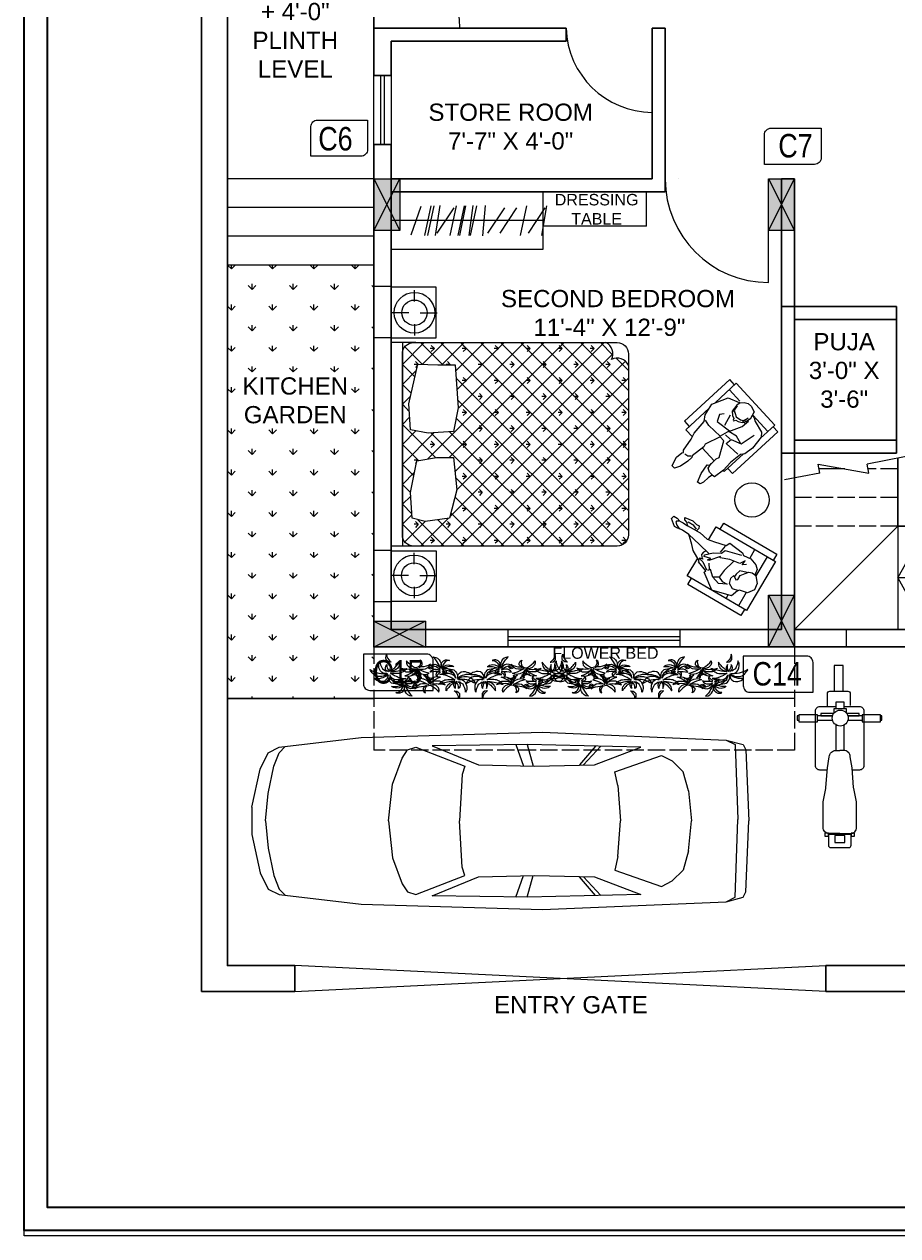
# Model space of a CAD drawing. Header units: inches. Extents: x -9010 to 68966, y 35237 to 36644.
# Drawn here: x -7730.2 to -7425.9, y 35239.5 to 35661.5 of the extents above; entities that cross this region are included whole.
import ezdxf

# ---------------------------------------------------------------- set-up
doc = ezdxf.new("R2010")
doc.units = ezdxf.units.IN
doc.linetypes.add('ACAD_ISO02W100', pattern=[15, 12, -3])
for name, color, linetype, lineweight in [('0Y-DIM', 54, 'Continuous', 25), ('0Y-ELEVATION', 166, 'Continuous', 15), ('0Y-TEXT', 96, 'Continuous', 5), ('0Y-WALLS', 23, 'Continuous', 25), ('0Y-WINDOWS', 140, 'Continuous', 13), ('CE-TEXT', 7, 'Continuous', 0), ('COL NO', 7, 'Continuous', 0), ('Column', 240, 'Continuous', 9), ('COLUMN HATCH', 252, 'Continuous', 5), ('WALL', 6, 'Continuous', 20), ('Wall2', 7, 'Continuous', 30)]:
    doc.layers.add(name, color=color, linetype=linetype, lineweight=lineweight)
doc.layers.add('0Y-FURNITURE', color=7, linetype='Continuous', lineweight=9, true_color=0x454545)
doc.layers.add('0Y-TREES', color=7, linetype='Continuous', lineweight=9, true_color=0x408000)
doc.layers.add('CAY', color=94, linetype='Continuous')
doc.layers.add('DIEN HOA', color=111, linetype='Continuous')
doc.styles.get("Standard").update_dxf_attribs({"font": 'arial.ttf'})
doc.styles.add('stylus bt', font='swissck.ttf')

# ---------------------------------------------------------------- blocks, each defined once
blk = doc.blocks.new('*X7')
at = {"color": 0}
for p, q in [((0, 0), (0, 0)), ((-707, -141), (-707, -104)), ((-566, 0), (-566, 0)), ((-566, 0), (-566, 0)), ((-283, 0), (-283, 0)), ((-283, 0), (-283, 0)), ((-141, -141), (-141, -104)), ((283, 0), (283, 0)), ((566, 0), (566, 0)), ((707, -135), (707, -104)), ((-707, -141), (-734, -115)), ((-707, -141), (-681, -115)), ((-156, -126), (-168, -115)), ((-141, -141), (-142, -140)), ((-141, -141), (-115, -115)), ((120, -120), (115, -115)), ((699, -134), (681, -115)), ((710, -139), (734, -115)), ((-849, -283), (-875, -256)), ((-849, -283), (-849, -245)), ((-849, -283), (-822, -256)), ((0, -283), (-27, -256)), ((0, -283), (0, -245)), ((0, -283), (27, -256)), ((849, -283), (822, -256)), ((849, -283), (849, -245)), ((849, -283), (875, -256)), ((-707, -424), (-734, -398)), ((-707, -424), (-707, -387)), ((-707, -424), (-681, -398)), ((-116, -399), (-115, -398)), ((707, -424), (703, -420)), ((707, -424), (707, -387)), ((707, -424), (734, -398)), ((-849, -566), (-849, -528)), ((-566, -566), (-566, -528)), ((-283, -566), (-283, -528)), ((0, -566), (0, -528)), ((283, -566), (283, -528)), ((566, -566), (566, -528)), ((849, -566), (849, -528)), ((-849, -566), (-875, -539)), ((-849, -566), (-822, -539)), ((-566, -566), (-592, -539)), ((-566, -566), (-539, -539)), ((-283, -566), (-309, -539)), ((-283, -566), (-256, -539)), ((0, -566), (-27, -539)), ((0, -566), (27, -539)), ((283, -566), (256, -539)), ((283, -566), (309, -539)), ((566, -566), (539, -539)), ((566, -566), (592, -539)), ((849, -566), (822, -539)), ((849, -566), (875, -539)), ((-707, -707), (-734, -681)), ((-707, -707), (-707, -670)), ((-707, -707), (-681, -681)), ((-424, -707), (-451, -681)), ((-424, -707), (-424, -670)), ((-424, -707), (-398, -681)), ((-141, -707), (-168, -681)), ((-141, -707), (-141, -670)), ((-141, -707), (-115, -681)), ((141, -707), (115, -681)), ((141, -707), (141, -670)), ((141, -707), (168, -681)), ((424, -707), (398, -681)), ((424, -707), (424, -670)), ((424, -707), (451, -681)), ((707, -707), (681, -681)), ((707, -707), (707, -670)), ((707, -707), (734, -681)), ((-849, -849), (-875, -822)), ((-849, -849), (-849, -811)), ((-849, -849), (-822, -822)), ((-566, -849), (-592, -822)), ((-566, -849), (-566, -811)), ((-566, -849), (-539, -822)), ((-283, -849), (-309, -822)), ((-283, -849), (-283, -811)), ((-283, -849), (-256, -822)), ((0, -849), (-27, -822)), ((0, -849), (0, -811)), ((0, -849), (27, -822)), ((283, -849), (256, -822)), ((283, -849), (283, -811)), ((283, -849), (309, -822)), ((566, -849), (539, -822)), ((566, -849), (566, -811)), ((566, -849), (592, -822)), ((849, -849), (822, -822)), ((849, -849), (849, -811)), ((849, -849), (875, -822)), ((-707, -990), (-734, -963)), ((-707, -990), (-707, -952)), ((-707, -990), (-681, -963)), ((-424, -990), (-451, -963)), ((-424, -990), (-424, -952)), ((-424, -990), (-398, -963)), ((-141, -990), (-168, -963)), ((-141, -990), (-141, -952)), ((-141, -990), (-115, -963)), ((141, -990), (115, -963)), ((141, -990), (141, -952)), ((141, -990), (168, -963)), ((424, -990), (398, -963)), ((424, -990), (424, -952)), ((424, -990), (451, -963)), ((707, -990), (681, -963)), ((707, -990), (707, -952)), ((707, -990), (734, -963)), ((-849, -1131), (-875, -1105)), ((-849, -1131), (-849, -1094)), ((-849, -1131), (-822, -1105)), ((-566, -1131), (-592, -1105)), ((-566, -1131), (-566, -1094)), ((-566, -1131), (-539, -1105)), ((-283, -1131), (-309, -1105)), ((-283, -1131), (-283, -1094)), ((-283, -1131), (-256, -1105)), ((0, -1131), (-27, -1105)), ((0, -1131), (0, -1094)), ((0, -1131), (27, -1105)), ((283, -1131), (256, -1105)), ((283, -1131), (283, -1094)), ((283, -1131), (309, -1105)), ((566, -1131), (539, -1105)), ((566, -1131), (566, -1094)), ((566, -1131), (592, -1105)), ((849, -1131), (822, -1105)), ((849, -1131), (849, -1094)), ((849, -1131), (875, -1105)), ((-707, -1273), (-734, -1246)), ((-707, -1273), (-707, -1235)), ((-707, -1273), (-681, -1246)), ((-424, -1273), (-451, -1246)), ((-424, -1273), (-424, -1235)), ((-424, -1273), (-398, -1246)), ((-141, -1273), (-168, -1246)), ((-141, -1273), (-141, -1235)), ((-141, -1273), (-115, -1246)), ((141, -1273), (115, -1246)), ((141, -1273), (141, -1235)), ((141, -1273), (168, -1246)), ((424, -1273), (398, -1246)), ((424, -1273), (424, -1235)), ((424, -1273), (451, -1246)), ((707, -1273), (681, -1246)), ((707, -1273), (707, -1235)), ((707, -1273), (734, -1246)), ((-849, -1414), (-875, -1388)), ((-849, -1414), (-849, -1377)), ((-849, -1414), (-822, -1388)), ((-566, -1414), (-592, -1388)), ((-566, -1414), (-566, -1377)), ((-566, -1414), (-539, -1388)), ((-283, -1414), (-309, -1388)), ((-283, -1414), (-283, -1377)), ((-283, -1414), (-256, -1388)), ((0, -1414), (-27, -1388)), ((0, -1414), (0, -1377)), ((0, -1414), (27, -1388)), ((283, -1414), (256, -1388)), ((283, -1414), (283, -1377)), ((283, -1414), (309, -1388)), ((566, -1414), (539, -1388)), ((566, -1414), (566, -1377)), ((566, -1414), (592, -1388)), ((849, -1414), (822, -1388)), ((849, -1414), (849, -1377)), ((849, -1414), (875, -1388)), ((-707, -1556), (-734, -1529)), ((-707, -1556), (-707, -1518)), ((-707, -1556), (-681, -1529)), ((-424, -1556), (-451, -1529)), ((-424, -1556), (-424, -1518)), ((-424, -1556), (-398, -1529)), ((-141, -1556), (-168, -1529)), ((-141, -1556), (-141, -1518)), ((-141, -1556), (-115, -1529)), ((141, -1556), (115, -1529)), ((141, -1556), (141, -1518)), ((141, -1556), (168, -1529)), ((424, -1556), (398, -1529)), ((424, -1556), (424, -1518)), ((424, -1556), (451, -1529)), ((707, -1556), (681, -1529)), ((707, -1556), (707, -1518)), ((707, -1556), (734, -1529)), ((-849, -1697), (-875, -1671)), ((-849, -1697), (-849, -1660)), ((-849, -1697), (-822, -1671)), ((-566, -1697), (-592, -1671)), ((-566, -1697), (-566, -1660)), ((-566, -1697), (-539, -1671)), ((-283, -1697), (-309, -1671)), ((-283, -1697), (-283, -1660)), ((-283, -1697), (-256, -1671)), ((0, -1697), (-27, -1671)), ((0, -1697), (0, -1660)), ((0, -1697), (27, -1671)), ((283, -1697), (256, -1671)), ((283, -1697), (283, -1660)), ((283, -1697), (309, -1671)), ((566, -1697), (539, -1671)), ((566, -1697), (566, -1660)), ((566, -1697), (592, -1671)), ((849, -1697), (822, -1671)), ((849, -1697), (849, -1660)), ((849, -1697), (875, -1671)), ((-707, -1838), (-734, -1812)), ((-707, -1838), (-707, -1801)), ((-707, -1838), (-681, -1812)), ((-424, -1838), (-451, -1812)), ((-424, -1838), (-424, -1801)), ((-424, -1838), (-398, -1812)), ((-141, -1838), (-168, -1812)), ((-141, -1838), (-141, -1801)), ((-141, -1838), (-115, -1812)), ((141, -1838), (115, -1812)), ((141, -1838), (141, -1801)), ((141, -1838), (168, -1812)), ((424, -1838), (398, -1812)), ((424, -1838), (424, -1801)), ((424, -1838), (451, -1812)), ((707, -1838), (681, -1812)), ((707, -1838), (707, -1801)), ((707, -1838), (734, -1812)), ((-849, -1980), (-875, -1953)), ((-849, -1980), (-849, -1942)), ((-849, -1980), (-822, -1953)), ((-566, -1980), (-592, -1953)), ((-566, -1980), (-566, -1942)), ((-566, -1980), (-539, -1953)), ((-283, -1980), (-309, -1953)), ((-283, -1980), (-283, -1942)), ((-283, -1980), (-256, -1953)), ((0, -1980), (-27, -1953)), ((0, -1980), (0, -1942)), ((0, -1980), (27, -1953)), ((283, -1980), (256, -1953)), ((283, -1980), (283, -1942)), ((283, -1980), (309, -1953)), ((566, -1980), (539, -1953)), ((566, -1980), (566, -1942)), ((566, -1980), (592, -1953))]:
    blk.add_line(p, q, dxfattribs=at)
blk = doc.blocks.new('*X6')
at = {"color": 0}
for p, q in [((-900, -193), (-707, 0)), ((-623, -84), (-707, 0)), ((-614, -83), (-530, 0)), ((-457, -74), (-530, 0)), ((-425, -72), (-354, 0)), ((-245, -108), (-354, 0)), ((-278, -101), (-177, 0)), ((103, -280), (-177, 0)), ((-142, -142), (0, 0)), ((-117, -294), (177, 0)), ((120, -120), (0, 0)), ((241, -64), (177, 0)), ((292, -61), (354, 0)), ((426, -72), (354, 0)), ((452, -78), (530, 0)), ((654, -123), (530, 0)), ((596, -111), (707, 0)), ((900, -193), (707, 0)), ((-683, -201), (-862, -22)), ((708, -175), (862, -22)), ((-900, -370), (-667, -137)), ((-656, -405), (-900, -161)), ((703, -358), (900, -161)), ((900, -370), (708, -178)), ((-900, -1254), (101, -252)), ((-900, -546), (-668, -314)), ((900, -1254), (-128, -225)), ((735, -1973), (-900, -337)), ((-900, -1430), (112, -418)), ((-900, -723), (-605, -429)), ((-763, -2000), (900, -337)), ((801, -1862), (-641, -419)), ((900, -1430), (-116, -415)), ((900, -546), (703, -349)), ((-900, -900), (-465, -465)), ((-900, -1077), (-293, -470)), ((-900, -1607), (231, -476)), ((-900, -1784), (394, -489)), ((586, -2000), (-900, -514)), ((-888, -1948), (586, -475)), ((-586, -2000), (900, -514)), ((900, -1784), (-404, -480)), ((900, -1607), (-243, -465)), ((900, -1077), (317, -494)), ((900, -900), (483, -483)), ((900, -723), (647, -470)), ((409, -2000), (-900, -691)), ((-409, -2000), (900, -691)), ((232, -2000), (-900, -868)), ((-232, -2000), (900, -868)), ((55, -2000), (-900, -1045)), ((-55, -2000), (900, -1045)), ((-121, -2000), (-900, -1221)), ((121, -2000), (900, -1221)), ((-298, -2000), (-900, -1398)), ((298, -2000), (900, -1398)), ((-475, -2000), (-900, -1575)), ((475, -2000), (900, -1575)), ((-652, -2000), (-900, -1752)), ((790, -1861), (900, -1752)), ((652, -2000), (761, -1890)), ((-835, -1994), (-894, -1935))]:
    blk.add_line(p, q, dxfattribs=at)
blk = doc.blocks.new('A$C190D2546')
at = {"layer": '0Y-FURNITURE'}
for p, q in [((282, 1946), (282, 2096)), ((541, 2100), (2341, 2100)), ((541, 1881), (541, 2100)), ((2341, 1881), (2341, 2100)), ((2605, 1943), (2605, 2093)), ((2341, 2000), (541, 2000)), ((182, 1896), (82, 1896)), ((282, 1846), (282, 1696)), ((382, 1896), (482, 1896)), ((2505, 1893), (2405, 1893)), ((2605, 1843), (2605, 1693)), ((2705, 1893), (2805, 1893))]:
    blk.add_line(p, q, dxfattribs=at)
for points in [[(500, 2100), (500, 1700), (50, 1700), (50, 2100)], [(2382, 2100), (2382, 1700), (2832, 1700), (2832, 2100)], [(1555, 1548), (1541, 1771), (1569, 1928), (1799, 1943), (2151, 1864), (2144, 1685), (2144, 1534), (1763, 1505)], [(787, 1584), (758, 1799), (787, 1914), (1016, 1928), (1296, 1871), (1325, 1699), (1325, 1548), (1038, 1519)]]:
    blk.add_lwpolyline(points, close=True, dxfattribs=at)
blk.add_lwpolyline([(641, 2000), (2241, 2000, -0.414214), (2341, 1900), (2341, 100, -0.414214), (2241, 0), (641, 0, -0.414214), (541, 100), (541, 1900, -0.414214)], format="xyb", close=True, dxfattribs=at)
for centre, radius in [((282, 1896), 180), ((2605, 1893), 180), ((282, 1896), 112), ((2605, 1893), 112)]:
    blk.add_circle(centre, radius, dxfattribs=at)
for centre, start, end in [((2091, 100), 296.5651, 26.5651), ((2241, 250), 243.4349, 333.4349)]:
    blk.add_arc(centre, 112, start, end, dxfattribs=at)
for name in ['*X6', '*X7']:
    blk.add_blockref(name, (1441, 2000), dxfattribs=at)
blk = doc.blocks.new('A$C6071a252')
at = {"layer": '0Y-FURNITURE', "linetype": 'ByBlock'}
for p, q in [((2.47, 38.77), (22.28, 38.81)), ((2.53, 14.83), (2.47, 38.77)), ((22.28, 38.81), (22.34, 14.88)), ((22.28, 37.99), (24.76, 38)), ((24.76, 38), (24.81, 16.54)), ((0.05, 16.48), (0, 37.94)), ((0, 37.94), (2.48, 37.94)), ((2.48, 35.47), (10.2, 35.49)), ((6.93, 33.45), (8.1, 34.73)), ((8.1, 34.73), (10.15, 35.01)), ((9.97, 33.79), (10.04, 34.73)), ((10.31, 32.69), (9.97, 33.79)), ((10.15, 35.01), (10.19, 35.48)), ((10.19, 35.48), (12.2, 37.21)), ((12.2, 37.21), (14.58, 37.51)), ((14.58, 37.51), (16.82, 35.93)), ((16.82, 35.93), (17.42, 33.11)), ((16.91, 35.5), (22.29, 35.51)), ((6.07, 30.52), (2.49, 30.51)), ((6.04, 30.92), (6.93, 33.45)), ((6.3, 28.08), (6.04, 30.92)), ((9.27, 29.41), (7.59, 29.63)), ((7.59, 29.63), (9.34, 28.42)), ((8.46, 30.56), (9.27, 29.41)), ((11.38, 31.76), (10.31, 32.69)), ((10.75, 32.18), (11.52, 29.77)), ((12.86, 30.66), (11.38, 31.76)), ((11.52, 29.77), (13.22, 29.22)), ((14.46, 30.64), (12.86, 30.66)), ((13.99, 28.74), (14.89, 30.14)), ((14.89, 30.14), (14.46, 30.64)), ((18.19, 30.7), (17.11, 28.89)), ((17.42, 33.11), (17.99, 32.55)), ((17.69, 33), (18.19, 30.7)), ((17.99, 32.55), (20.52, 31.66)), ((20.52, 31.66), (22.33, 24.78)), ((22.3, 30.56), (20.81, 30.56)), ((5, 21.85), (5.68, 27.37)), ((5.68, 27.37), (6.3, 28.08)), ((8.01, 21.73), (6.54, 27.49)), ((9.34, 28.42), (9.93, 24.79)), ((9.84, 26.12), (14.19, 24.96)), ((13.22, 29.22), (14.16, 29.15)), ((15.28, 28.36), (13.99, 28.74)), ((17.11, 28.89), (15.28, 28.36)), ((17.14, 24.69), (17.82, 26.34)), ((17.82, 26.34), (17.82, 28.27)), ((17.82, 28.27), (19.14, 25.63)), ((19.14, 25.63), (18.27, 22.77)), ((6.32, 21.15), (5, 21.85)), ((7.34, 17.02), (6.32, 21.15)), ((9.52, 21.1), (8.01, 21.73)), ((10.89, 18.6), (9.52, 21.1)), ((9.93, 24.79), (11.16, 21.55)), ((11.16, 21.55), (10.63, 21.44)), ((10.63, 21.44), (13.96, 18.61)), ((14.19, 24.96), (17.14, 24.69)), ((18.27, 22.77), (16.28, 20.7)), ((17.14, 24.69), (18.13, 22.83)), ((22.33, 24.78), (18.25, 19.24)), ((6.73, 20.97), (9.43, 20.49)), ((7.85, 14.39), (7.34, 17.02)), ((11.85, 17.4), (10.82, 12.99)), ((12.99, 16.27), (10.89, 18.6)), ((12.94, 18.87), (13.57, 16.51)), ((13.93, 18.14), (12.94, 18.87)), ((13.96, 18.61), (13.93, 18.14)), ((16.5, 20.45), (14.66, 19.12)), ((15.05, 15.42), (15.4, 17.04)), ((15.4, 17.04), (17.1, 19.56)), ((17.56, 19.52), (16.16, 15.76)), ((16.28, 20.7), (17.13, 20.03)), ((18.25, 19.24), (17.56, 19.52)), ((2.53, 16.48), (0.05, 16.48)), ((7.76, 14.85), (2.53, 14.83)), ((7.15, 11.14), (7.85, 14.39)), ((10.82, 12.99), (9.67, 7.99)), ((11.74, 15.99), (12.37, 15.57)), ((12.37, 15.57), (13.39, 15.3)), ((13.57, 16.51), (12.99, 16.27)), ((13.39, 15.3), (14.15, 15.95)), ((15.69, 15.79), (13.68, 12.12)), ((14.15, 15.95), (14.57, 16.58)), ((14.57, 16.58), (14.78, 15.53)), ((14.78, 15.53), (15.05, 15.42)), ((22.34, 14.88), (15.18, 14.86)), ((16.16, 15.76), (15.69, 15.79)), ((24.81, 16.54), (22.33, 16.53)), ((4.85, 6.78), (5.26, 8.54)), ((5.18, 9.59), (6.16, 9.94)), ((5.26, 8.54), (5.18, 9.59)), ((6.74, 9.38), (6.11, 7.87)), ((6.16, 9.94), (7.18, 9.68)), ((7.18, 9.68), (7.15, 11.14)), ((7.18, 9.68), (7.3, 6.08)), ((10.12, 8.61), (9.7, 7.98)), ((12.11, 10.68), (10.12, 8.61)), ((13.68, 12.12), (12.11, 10.68)), ((5.28, 3.86), (4.85, 6.78)), ((6.35, 5.35), (6.03, 4.2)), ((6.11, 7.87), (6.13, 5.6)), ((7.3, 6.08), (6.35, 5.35)), ((7.16, 4.21), (7.3, 6.08)), ((8.99, 2.8), (9.76, 4.25)), ((9.7, 7.98), (9.42, 5.36)), ((9.42, 5.36), (9.62, 4.31)), ((9.62, 4.31), (9.79, 3.47)), ((6.03, 4.2), (5.28, 3.86)), ((6.83, 1.57), (7.25, 2.88)), ((6.83, 0.32), (6.83, 1.57)), ((7.99, 0), (6.83, 0.32)), ((7.25, 2.88), (7.16, 4.21)), ((7.47, 2.63), (7.85, 1.99)), ((7.85, 1.99), (8.32, 1.96)), ((9.76, 2.32), (7.99, 0)), ((8.32, 1.96), (8.99, 2.8)), ((9.79, 3.47), (9.76, 2.32))]:
    blk.add_line(p, q, dxfattribs=at)
blk = doc.blocks.new('A$C371742c2')
at = {"layer": '0Y-FURNITURE', "linetype": 'ByBlock'}
for p, q in [((13.7, 30.77), (14.16, 33.88)), ((14.16, 33.88), (15.08, 35.9)), ((15.08, 35.9), (16.33, 35.9)), ((16.37, 35.84), (17.47, 32.74)), ((4.68, 31.68), (4.99, 32.92)), ((4.69, 29.35), (4.68, 31.68)), ((4.99, 32.92), (6.08, 33.24)), ((6.08, 33.24), (7.48, 30.29)), ((7.48, 30.29), (8.27, 26.72)), ((13.7, 28.91), (13.7, 30.77)), ((14.2, 28.76), (15, 29.56)), ((15, 29.56), (16.21, 29.9)), ((17.27, 30.31), (16.96, 29.85)), ((16.96, 29.85), (17.58, 29.38)), ((17.42, 32.8), (17.27, 30.31)), ((2.99, 23.76), (3.45, 27.64)), ((3.45, 27.64), (4.38, 27.8)), ((4.38, 27.8), (4.69, 29.35)), ((4.54, 27.8), (5.78, 27.8)), ((5.78, 27.8), (7.18, 27.19)), ((7.18, 27.19), (7.65, 25.32)), ((8.27, 26.72), (7.49, 26.1)), ((7.49, 26.1), (7.66, 22.99)), ((14.01, 28.44), (13.7, 28.91)), ((13.71, 23.32), (14.01, 28.44)), ((17.58, 29.38), (18.53, 24.73)), ((0, 22.28), (0, 0.83)), ((2.48, 22.28), (0, 22.28)), ((2.48, 23.93), (2.48, 14.82)), ((3.01, 23.93), (2.48, 23.93)), ((3.31, 20.19), (2.99, 23.76)), ((7.66, 22.99), (7.35, 21.91)), ((7.35, 21.91), (10.47, 16.79)), ((13.75, 23.93), (7.61, 23.93)), ((7.71, 23.93), (7.61, 23.93)), ((12.33, 16.8), (14.03, 22.39)), ((14.03, 22.39), (13.71, 23.32)), ((18.53, 24.73), (19.46, 22.56)), ((22.28, 23.93), (18.87, 23.93)), ((19.46, 22.56), (20.1, 17.28)), ((22.28, 12.8), (22.28, 23.93)), ((24.76, 22.28), (22.28, 22.28)), ((24.76, 0.83), (24.76, 22.28)), ((3.01, 15.69), (3.31, 20.19)), ((12.49, 16.64), (17.92, 16.96)), ((17.92, 16.96), (20.1, 16.66)), ((20.1, 17.28), (21.5, 15.42)), ((1.78, 11.18), (2.24, 14.44)), ((2.24, 14.44), (3.01, 15.69)), ((3.79, 16.31), (9.22, 16.79)), ((5.66, 13.05), (4.74, 7.62)), ((9.07, 14.61), (5.66, 13.05)), ((5.97, 13.06), (8.61, 12.44)), ((8.61, 12.44), (11.63, 13.31)), ((9.22, 16.79), (9.07, 14.61)), ((9.38, 14.77), (11.56, 14.93)), ((11.63, 13.31), (9.86, 8.72)), ((10.47, 16.79), (12.33, 16.8)), ((11.65, 12.95), (12.49, 16.64)), ((17, 13.86), (11.65, 12.95)), ((15.57, 9.11), (14.18, 12.97)), ((18.25, 11.69), (17, 13.86)), ((21.5, 15.42), (22.75, 11.23)), ((2.57, 6.37), (1.78, 11.18)), ((9.86, 8.72), (9.67, 5.87)), ((12, 8.54), (10.85, 7.68)), ((12.98, 8.84), (12, 8.54)), ((13.32, 9.52), (12.98, 8.84)), ((13.53, 9.52), (13.32, 9.52)), ((13.83, 8.88), (13.53, 9.52)), ((14.94, 8.55), (13.83, 8.88)), ((16.1, 7.65), (14.94, 8.55)), ((17.32, 10.29), (18.25, 11.69)), ((22.75, 11.23), (20.44, 5.48)), ((22.28, 0), (22.28, 10.07)), ((2.48, 6.94), (2.48, 0)), ((3.81, 5.13), (2.57, 6.37)), ((8.01, 4.21), (3.81, 5.13)), ((11.53, 7.23), (9.76, 7.22)), ((10.17, 6.48), (9.88, 4.52)), ((9.88, 4.52), (10.66, 2.2)), ((10.85, 7.68), (10.17, 6.48)), ((10.71, 6.55), (10.38, 6.74)), ((11.03, 6.89), (10.57, 5.18)), ((10.57, 5.18), (10.71, 6.55)), ((11.96, 7.51), (11.03, 6.89)), ((13.67, 7.98), (11.96, 7.51)), ((15.84, 6.9), (13.67, 7.98)), ((16.16, 7.24), (15.17, 7.24)), ((16.31, 5.04), (15.84, 6.9)), ((16.49, 5.01), (16.1, 7.65)), ((16.4, 3.61), (16.49, 5.01)), ((20.44, 5.48), (16.66, 3.84)), ((0, 0.83), (2.48, 0.83)), ((2.48, 3.3), (10.19, 3.3)), ((2.48, 0), (22.28, 0)), ((9.26, 3.59), (8.01, 4.21)), ((9.26, 3.59), (10.14, 3.35)), ((12.68, 1.58), (10.66, 2.2)), ((14.23, 1.74), (12.68, 1.58)), ((15.47, 2.52), (14.23, 1.74)), ((16.4, 3.61), (15.47, 2.52)), ((16.91, 3.3), (22.28, 3.3)), ((22.28, 0.83), (24.76, 0.83))]:
    blk.add_line(p, q, dxfattribs=at)
blk = doc.blocks.new('A$Cd24b7d6f')
at = {"layer": '0Y-FURNITURE'}
for p, q in [((958.8, 825.5), (104.8, 789)), ((1803.4, 800.1), (958.8, 825.5)), ((2184.4, 755.7), (1803.4, 800.1)), ((12.7, 743), (0, 412.8)), ((25.4, 768.3), (12.7, 743)), ((104.8, 789), (25.4, 768.3)), ((62.9, 768), (50.8, 406.4)), ((104.8, 789), (62.9, 768)), ((501.6, 755.7), (1028.7, 768.3)), ((717.5, 673.1), (501.6, 755.7)), ((688.3, 759.8), (768.3, 673.1)), ((713.5, 760.4), (787.4, 673.1)), ((1030.4, 768.3), (1003.3, 666.8)), ((1028.7, 768.3), (1473.2, 762)), ((1083.4, 767.6), (1047.7, 666.8)), ((1473.2, 762), (1257.3, 673.1)), ((1549.4, 755.7), (1320.8, 666.8)), ((1587.5, 743), (1549.4, 755.7)), ((1612.9, 704.9), (1587.5, 743)), ((2184.4, 730.3), (2156, 758.7)), ((2235.2, 730.3), (2184.4, 755.7)), ((304.8, 641.4), (355.6, 692.2)), ((406.4, 717.5), (355.6, 692.2)), ((622.3, 641.4), (406.4, 717.5)), ((1657.3, 584.2), (1612.9, 704.9)), ((2209.8, 666.8), (2184.4, 730.3)), ((2273.3, 654.1), (2235.2, 730.3)), ((279.4, 552.5), (304.8, 641.4)), ((609.6, 577.9), (622.3, 641.4)), ((996.9, 666.8), (717.5, 673.1)), ((1257.3, 673.1), (996.9, 666.8)), ((1320.8, 666.8), (1333.5, 628.7)), ((1333.5, 628.7), (1346.2, 412.8)), ((2235.2, 539.8), (2209.8, 666.8)), ((2311.4, 476.3), (2273.3, 654.1)), ((609.6, 577.9), (596.9, 412.8)), ((1676.4, 412.8), (1657.3, 584.2)), ((279.4, 552.5), (266.7, 412.8)), ((2247.9, 412.8), (2235.2, 539.8)), ((2311.4, 349.3), (2311.4, 476.3)), ((12.7, 82.6), (0, 412.8)), ((62.9, 57.5), (50.8, 406.4)), ((279.4, 273.1), (266.7, 412.8)), ((609.6, 247.7), (596.9, 412.8)), ((1333.5, 196.9), (1346.2, 412.8)), ((1676.4, 412.8), (1657.3, 241.3)), ((2247.9, 412.8), (2235.2, 285.8)), ((2311.4, 349.3), (2273.3, 171.5)), ((2235.2, 285.8), (2209.8, 158.8)), ((279.4, 273.1), (304.8, 184.2)), ((609.6, 247.7), (622.3, 184.2)), ((1657.3, 241.3), (1612.9, 120.7)), ((304.8, 184.2), (355.6, 133.4)), ((622.3, 184.2), (406.4, 108)), ((1320.8, 158.8), (1333.5, 196.9)), ((2273.3, 171.5), (2235.2, 95.3)), ((406.4, 108), (355.6, 133.4)), ((717.5, 152.4), (501.6, 69.9)), ((688.3, 65.7), (768.3, 152.4)), ((713.5, 65.1), (787.4, 152.4)), ((996.9, 158.8), (717.5, 152.4)), ((1257.3, 152.4), (996.9, 158.8)), ((1030.4, 57.2), (1003.3, 158.8)), ((1083.4, 57.9), (1047.7, 158.8)), ((1473.2, 63.5), (1257.3, 152.4)), ((1549.4, 69.9), (1320.8, 158.8)), ((1612.9, 120.7), (1587.5, 82.6)), ((2209.8, 158.8), (2184.4, 95.3)), ((25.4, 57.2), (12.7, 82.6)), ((104.8, 36.5), (25.4, 57.2)), ((104.8, 36.5), (62.9, 57.5)), ((501.6, 69.9), (1028.7, 57.2)), ((1028.7, 57.2), (1473.2, 63.5)), ((1587.5, 82.6), (1549.4, 69.9)), ((2184.4, 69.9), (1803.4, 25.4)), ((2184.4, 95.3), (2156, 66.8)), ((2235.2, 95.3), (2184.4, 69.9)), ((958.8, 0), (104.8, 36.5)), ((1803.4, 25.4), (958.8, 0))]:
    blk.add_line(p, q, dxfattribs=at)
blk = doc.blocks.new('A$C5FC432A2')
at = {"layer": '0Y-FURNITURE'}
for points in [[(2098, 1327), (2098, 1353), (2031, 1353), (2031, 1327)], [(2031, 1028), (2031, 787)], [(2098, 788), (2098, 1028)], [(2140, 767), (2140, 976), (2099, 976), (2099, 787)], [(1960, 737), (1549, 737)], [(1549, 605), (1953, 605)], [(2144, 761), (2217, 761), (2217, 573)], [(2217, 605), (2319, 605), (2319, 737), (2217, 737)], [(2031, 543), (2031, 315)], [(2098, 315), (2098, 543)], [(2099, 363), (2140, 363), (2140, 564)], [(2099, 543), (2099, 363)], [(2217, 573), (2151, 573)], [(2031, 0), (2098, 0), (2098, 24)], [(2031, 24), (2031, 0)]]:
    blk.add_lwpolyline(points, dxfattribs=at)
for points in [[(2005, 1028), (2118, 1028), (2118, 1327), (2005, 1327)], [(181, 854), (228, 854), (228, 909), (181, 909)], [(226, 500), (209, 500), (209, 838), (226, 838)], [(195, 751), (82, 751), (82, 593), (195, 593)], [(2492, 619), (2904, 619), (2904, 761), (2492, 761)], [(181, 438), (228, 438), (228, 493), (181, 493)], [(2005, 24), (2118, 24), (2118, 315), (2005, 315)]]:
    blk.add_lwpolyline(points, close=True, dxfattribs=at)
for points in [[(1236, 871), (1236, 989, -0.414214), (1306, 1059), (2179, 1059, -0.414214), (2249, 989), (2249, 737, -0.520309)], [(232, 853), (37, 853, 0.414214), (0, 816), (0, 528, 0.414214), (37, 491)], [(225, 672), (225, 841, -0.414214), (323, 939), (711, 939, -0.049417), (731, 937), (944, 894, 0.041065), (960, 893), (1270, 868, 0.008335), (1274, 868), (1447, 839, -0.206421), (1518, 809), (1523, 804, -0.191425), (1549, 737), (1546, 672, -0.19685)], [(2260, 868), (2455, 868, -0.414214), (2492, 832), (2492, 543, -0.414214), (2455, 506)], [(225, 672), (225, 503, 0.414214), (323, 405), (711, 405, 0.049417), (731, 407), (944, 450, -0.041065), (960, 452), (1270, 477, -0.008335), (1274, 477), (1447, 505, 0.206421), (1518, 536), (1523, 541, 0.191425), (1549, 608), (1546, 672, 0.19685)], [(2249, 605), (2249, 360, -0.414214), (2179, 290)], [(37, 491), (229, 491, 0.414214)], [(2179, 290), (1306, 290, -0.414214), (1236, 360), (1236, 474, -0.526191)], [(2455, 506), (2264, 506, -0.414214)]]:
    blk.add_lwpolyline(points, format="xyb", dxfattribs=at)
blk.add_circle((2065, 665), 127, dxfattribs=at)
blk = doc.blocks.new('dsda')
at = {"layer": 'COLUMN HATCH', "true_color": 0xb3b3b3, "transparency": 33554549}
h = blk.add_hatch(color=253, dxfattribs=at)
h.dxf.hatch_style = 1
h.paths.add_polyline_path([(82546.37, -2802.43), (82528.37, -2802.43), (82537.37, -2806.93)])
h.paths.add_polyline_path([(82528.37, -2802.43), (82528.37, -2811.43), (82537.37, -2806.93)])
h.paths.add_polyline_path([(82537.37, -2806.93), (82528.37, -2811.43), (82546.37, -2811.43)])
h.paths.add_polyline_path([(82546.37, -2802.43), (82537.37, -2806.93), (82546.37, -2811.43)])
at = {"layer": 'Column'}
for p, q in [((82528.37, -2802.43), (82546.37, -2811.43)), ((82546.37, -2802.43), (82528.37, -2811.43))]:
    blk.add_line(p, q, dxfattribs=at)
blk.add_lwpolyline([(82528.37, -2802.43), (82546.37, -2802.43), (82546.37, -2811.43), (82528.37, -2811.43)], close=True, dxfattribs=at)
blk = doc.blocks.new('tree34')
for p, q in [((474, 1117), (446, 1104)), ((446, 1104), (485, 1099)), ((520, 1115), (474, 1117)), ((566, 1105), (520, 1115)), ((627, 1072), (566, 1105)), ((815, 1123), (756, 1085)), ((872, 1141), (815, 1123)), ((854, 1066), (896, 1106)), ((949, 1150), (872, 1141)), ((896, 1106), (949, 1150)), ((-245, 791), (-250, 782)), ((-250, 782), (-192, 771)), ((-216, 809), (-245, 791)), ((-180, 825), (-216, 809)), ((-192, 771), (-105, 757)), ((-125, 836), (-180, 825)), ((-76, 841), (-125, 836)), ((-105, 757), (-49, 729)), ((-15, 832), (-76, 841)), ((52, 813), (-15, 832)), ((92, 765), (52, 813)), ((123, 720), (92, 765)), ((180, 768), (162, 729)), ((206, 796), (180, 768)), ((238, 823), (206, 796)), ((276, 844), (238, 823)), ((239, 717), (279, 759)), ((321, 852), (276, 844)), ((279, 759), (315, 784)), ((311, 955), (285, 931)), ((285, 931), (303, 940)), ((303, 940), (344, 940)), ((353, 970), (311, 955)), ((334, 785), (312, 734)), ((312, 734), (351, 760)), ((315, 784), (358, 811)), ((381, 849), (321, 852)), ((373, 822), (334, 785)), ((344, 940), (434, 923)), ((351, 760), (411, 783)), ((403, 971), (353, 970)), ((358, 811), (401, 830)), ((440, 852), (373, 822)), ((432, 841), (381, 849)), ((401, 830), (432, 841)), ((452, 971), (403, 971)), ((411, 783), (471, 798)), ((434, 923), (510, 896)), ((506, 865), (440, 852)), ((523, 952), (452, 971)), ((471, 798), (516, 804)), ((495, 774), (484, 727)), ((485, 1099), (522, 1081)), ((527, 806), (495, 774)), ((497, 713), (536, 749)), ((576, 857), (506, 865)), ((510, 896), (597, 865)), ((516, 804), (568, 803)), ((522, 1081), (568, 1051)), ((584, 916), (523, 952)), ((583, 816), (527, 806)), ((536, 749), (594, 772)), ((590, 758), (537, 716)), ((568, 1051), (589, 1011)), ((568, 803), (629, 815)), ((619, 840), (576, 857)), ((629, 815), (583, 816)), ((628, 877), (584, 916)), ((587, 716), (615, 743)), ((589, 1011), (618, 958)), ((611, 767), (590, 758)), ((594, 772), (611, 767)), ((597, 865), (619, 840)), ((615, 743), (615, 743)), ((618, 958), (631, 900)), ((666, 1011), (627, 1072)), ((648, 831), (628, 877)), ((631, 900), (656, 854)), ((656, 854), (648, 831)), ((667, 893), (659, 836)), ((659, 836), (667, 856)), ((677, 955), (666, 1011)), ((682, 947), (667, 893)), ((667, 856), (674, 895)), ((674, 895), (677, 955)), ((681, 778), (697, 791)), ((706, 782), (681, 778)), ((697, 996), (682, 947)), ((682, 739), (714, 738)), ((723, 717), (682, 739)), ((689, 823), (708, 875)), ((718, 860), (689, 823)), ((723, 1038), (697, 996)), ((697, 791), (732, 817)), ((751, 792), (706, 782)), ((708, 875), (732, 920)), ((714, 738), (783, 725)), ((760, 895), (718, 860)), ((756, 1085), (723, 1038)), ((732, 920), (770, 966)), ((732, 817), (776, 839)), ((811, 789), (751, 792)), ((809, 921), (760, 895)), ((770, 966), (805, 1010)), ((776, 839), (819, 859)), ((805, 1010), (854, 1066)), ((871, 928), (809, 921)), ((868, 779), (811, 789)), ((819, 859), (860, 867)), ((860, 867), (913, 873)), ((913, 754), (868, 779)), ((941, 913), (871, 928)), ((913, 873), (960, 868)), ((955, 719), (913, 754)), ((994, 881), (941, 913)), ((960, 868), (1027, 847)), ((1027, 847), (994, 881)), ((-412, 556), (-428, 531)), ((-428, 531), (-362, 554)), ((-381, 587), (-412, 556)), ((-350, 623), (-381, 587)), ((-362, 554), (-283, 575)), ((-309, 651), (-350, 623)), ((-274, 667), (-309, 651)), ((-283, 575), (-219, 586)), ((-234, 693), (-274, 667)), ((-189, 699), (-234, 693)), ((-219, 586), (-154, 597)), ((-186, 379), (-194, 341)), ((-154, 703), (-189, 699)), ((-172, 435), (-186, 379)), ((-136, 493), (-172, 435)), ((-114, 698), (-154, 703)), ((-154, 597), (-93, 598)), ((-105, 533), (-136, 493)), ((-132, 344), (-94, 403)), ((-49, 685), (-114, 698)), ((-69, 560), (-105, 533)), ((-94, 403), (-61, 454)), ((-93, 598), (-65, 603)), ((-25, 579), (-69, 560)), ((-65, 603), (1, 595)), ((-61, 454), (-2, 480)), ((-49, 729), (-3, 708)), ((-4, 671), (-49, 685)), ((18, 587), (-25, 579)), ((40, 648), (-4, 671)), ((-3, 708), (40, 681)), ((-2, 480), (37, 498)), ((1, 595), (50, 587)), ((62, 577), (18, 587)), ((38, 458), (24, 410)), ((24, 410), (26, 362)), ((37, 498), (107, 503)), ((61, 491), (38, 458)), ((40, 681), (69, 659)), ((81, 619), (40, 648)), ((50, 587), (93, 573)), ((107, 503), (61, 491)), ((93, 573), (62, 577)), ((64, 363), (81, 400)), ((69, 659), (100, 632)), ((121, 580), (81, 619)), ((81, 400), (103, 439)), ((100, 632), (117, 604)), ((103, 439), (125, 465)), ((117, 604), (121, 580)), ((133, 674), (123, 720)), ((125, 465), (147, 481)), ((142, 614), (133, 674)), ((142, 677), (136, 648)), ((136, 648), (142, 614)), ((137, 510), (202, 463)), ((174, 482), (137, 510)), ((148, 700), (142, 677)), ((146, 490), (165, 459)), ((162, 729), (148, 700)), ((165, 459), (168, 429)), ((168, 429), (173, 391)), ((173, 391), (169, 356)), ((199, 461), (174, 482)), ((179, 486), (218, 493)), ((197, 480), (179, 486)), ((186, 603), (193, 638)), ((199, 626), (186, 603)), ((193, 638), (211, 678)), ((249, 470), (197, 480)), ((215, 652), (199, 626)), ((211, 436), (199, 461)), ((202, 544), (242, 566)), ((224, 548), (202, 544)), ((202, 463), (224, 437)), ((204, 366), (212, 408)), ((211, 678), (239, 717)), ((212, 408), (211, 436)), ((245, 680), (215, 652)), ((218, 493), (263, 489)), ((243, 551), (224, 548)), ((224, 437), (255, 415)), ((242, 566), (298, 584)), ((279, 548), (243, 551)), ((287, 701), (245, 680)), ((294, 451), (249, 470)), ((255, 415), (275, 396)), ((263, 489), (300, 486)), ((275, 396), (305, 370)), ((310, 547), (279, 548)), ((348, 717), (287, 701)), ((338, 433), (294, 451)), ((298, 584), (328, 600)), ((300, 486), (362, 470)), ((305, 370), (331, 329)), ((344, 542), (310, 547)), ((328, 600), (380, 619)), ((360, 405), (338, 433)), ((381, 537), (344, 542)), ((412, 722), (348, 717)), ((390, 375), (360, 405)), ((362, 470), (416, 447)), ((380, 619), (410, 626)), ((417, 530), (381, 537)), ((409, 331), (390, 375)), ((410, 626), (448, 635)), ((461, 717), (412, 722)), ((416, 447), (453, 432)), ((459, 518), (417, 530)), ((448, 635), (485, 645)), ((453, 432), (500, 417)), ((500, 504), (459, 518)), ((519, 704), (461, 717)), ((475, 362), (544, 412)), ((484, 727), (478, 685)), ((478, 685), (497, 713)), ((485, 645), (536, 650)), ((530, 484), (500, 504)), ((500, 417), (545, 398)), ((593, 683), (519, 704)), ((537, 716), (527, 679)), ((527, 679), (553, 640)), ((571, 456), (530, 484)), ((536, 650), (580, 659)), ((544, 412), (651, 442)), ((545, 398), (588, 379)), ((553, 640), (556, 677)), ((556, 677), (587, 716)), ((599, 427), (571, 456)), ((580, 659), (629, 656)), ((588, 379), (628, 359)), ((678, 648), (593, 683)), ((625, 401), (599, 427)), ((649, 370), (625, 401)), ((629, 656), (678, 648)), ((643, 569), (728, 569)), ((707, 539), (643, 569)), ((672, 340), (649, 370)), ((651, 442), (807, 422)), ((666, 721), (693, 691)), ((693, 691), (720, 657)), ((778, 484), (707, 539)), ((720, 657), (749, 611)), ((763, 704), (723, 717)), ((728, 569), (815, 546)), ((749, 611), (755, 568)), ((755, 568), (782, 617)), ((785, 671), (763, 704)), ((848, 437), (778, 484)), ((782, 617), (785, 671)), ((783, 725), (843, 716)), ((807, 422), (901, 370)), ((815, 546), (894, 500)), ((843, 716), (908, 698)), ((898, 386), (848, 437)), ((894, 500), (930, 440)), ((927, 327), (898, 386)), ((901, 370), (927, 327)), ((908, 698), (976, 669)), ((930, 440), (938, 366)), ((938, 366), (960, 450)), ((950, 329), (1037, 407)), ((969, 379), (950, 329)), ((976, 669), (955, 719)), ((960, 450), (992, 503)), ((1015, 443), (969, 379)), ((992, 503), (1059, 541)), ((1082, 515), (1015, 443)), ((1037, 407), (1133, 436)), ((1059, 541), (1147, 559)), ((1147, 559), (1082, 515)), ((1203, 369), (1131, 342)), ((1133, 436), (1238, 438)), ((1270, 379), (1203, 369)), ((1238, 438), (1292, 425)), ((1353, 385), (1270, 379)), ((1278, 516), (1290, 547)), ((1290, 504), (1278, 509)), ((1290, 547), (1324, 567)), ((1304, 493), (1290, 504)), ((1323, 522), (1291, 512)), ((1291, 512), (1314, 507)), ((1292, 425), (1353, 385)), ((1311, 476), (1304, 493)), ((1319, 458), (1311, 476)), ((1314, 507), (1332, 494)), ((1317, 436), (1319, 458)), ((1330, 457), (1317, 436)), ((1357, 531), (1323, 522)), ((1324, 567), (1364, 574)), ((1334, 479), (1330, 457)), ((1332, 494), (1334, 479)), ((1405, 534), (1357, 531)), ((1364, 574), (1417, 568)), ((1437, 534), (1405, 534)), ((1417, 568), (1460, 554)), ((1477, 531), (1437, 534)), ((1460, 554), (1492, 541)), ((1516, 524), (1477, 531)), ((1492, 541), (1516, 524)), ((-194, 341), (-195, 301)), ((-195, 301), (-187, 264)), ((-187, 264), (-170, 223)), ((-170, 223), (-162, 278)), ((-162, 278), (-132, 344)), ((-2, 111), (-7, 61)), ((-7, 61), (0, 0)), ((7, 160), (-2, 111)), ((0, 0), (22, 65)), ((46, 195), (7, 160)), ((22, 65), (56, 124)), ((26, 362), (36, 327)), ((36, 327), (53, 305)), ((93, 223), (46, 195)), ((53, 305), (55, 329)), ((55, 329), (64, 363)), ((56, 124), (90, 159)), ((90, 159), (133, 192)), ((158, 224), (93, 223)), ((133, 192), (159, 206)), ((157, 291), (172, 316)), ((161, 311), (157, 291)), ((175, 217), (158, 224)), ((159, 206), (175, 217)), ((169, 356), (161, 311)), ((172, 316), (192, 347)), ((192, 347), (204, 366)), ((331, 329), (353, 292)), ((353, 292), (377, 262)), ((377, 262), (389, 237)), ((389, 237), (403, 211)), ((403, 211), (414, 180)), ((420, 300), (409, 331)), ((414, 180), (420, 212)), ((425, 261), (420, 300)), ((420, 212), (425, 261)), ((548, 364), (475, 362)), ((626, 362), (548, 364)), ((747, 355), (626, 362)), ((627, 109), (632, 177)), ((680, 160), (627, 109)), ((628, 359), (672, 340)), ((632, 177), (660, 238)), ((660, 238), (740, 299)), ((759, 212), (680, 160)), ((740, 299), (820, 319)), ((835, 341), (747, 355)), ((818, 250), (759, 212)), ((883, 274), (818, 250)), ((820, 319), (934, 311)), ((934, 311), (835, 341)), ((955, 275), (883, 274)), ((1003, 247), (966, 267)), ((1046, 321), (973, 300)), ((973, 300), (1065, 304)), ((1042, 202), (1003, 247)), ((1023, 36), (1051, 81)), ((1078, 57), (1023, 36)), ((1030, 255), (1082, 213)), ((1104, 231), (1030, 255)), ((1054, 134), (1042, 202)), ((1131, 342), (1046, 321)), ((1051, 81), (1054, 134)), ((1065, 304), (1156, 290)), ((1110, 114), (1078, 57)), ((1082, 213), (1116, 163)), ((1170, 212), (1104, 231)), ((1116, 163), (1110, 114)), ((1156, 290), (1227, 267)), ((1238, 190), (1170, 212)), ((1227, 267), (1290, 215)), ((1300, 153), (1238, 190)), ((1290, 215), (1331, 169)), ((1364, 110), (1300, 153)), ((1313, 228), (1318, 235)), ((1326, 225), (1313, 228)), ((1318, 235), (1346, 244)), ((1347, 218), (1326, 225)), ((1331, 169), (1364, 110)), ((1346, 244), (1377, 244)), ((1374, 209), (1347, 218)), ((1404, 194), (1374, 209)), ((1377, 244), (1401, 238)), ((1401, 238), (1422, 224)), ((1422, 181), (1404, 194)), ((1422, 224), (1429, 207)), ((1444, 163), (1422, 181)), ((1429, 207), (1436, 189)), ((1436, 189), (1444, 163))]:
    blk.add_line(p, q)
blk = doc.blocks.new('A$C2C227CB5')
at = {"layer": '0Y-TREES'}
blk.add_blockref('tree34', (428, 0), dxfattribs=at)
blk = doc.blocks.new('a')
at = {"layer": '0Y-ELEVATION'}
blk.add_lwpolyline([(-10933.509, 35843.268), (-10933.509, 35777.188), (-11026.965, 35777.188), (-11026.965, 35843.268)], close=True, dxfattribs=at)
at = {"layer": '0Y-FURNITURE'}
blk.add_lwpolyline([(-11026.965, 35843.268), (-10933.509, 35843.268), (-10933.509, 35776.999), (-11026.965, 35776.999)], close=True, dxfattribs=at)
at = {"layer": '0Y-WALLS', "lineweight": 30}
blk.add_lwpolyline([(-10934.348, 35842.429), (-10934.348, 35778.027), (-11026.126, 35778.027), (-11026.126, 35842.429)], close=True, dxfattribs=at)
at = {"layer": 'Wall2'}
blk.add_lwpolyline([(-11026.965, 35843.268), (-10933.509, 35843.268), (-10933.509, 35777.188), (-11026.965, 35777.188), (-11026.965, 35843.268)], dxfattribs=at)

msp = doc.modelspace()

# ---------------------------------------------------------------- hatches: boundary and pattern name
at = {"layer": '0Y-TREES'}
h = msp.add_hatch(dxfattribs=at)
h.set_pattern_fill('GRASS', color=256, scale=0.4, angle=-0.0005)
h.paths.add_polyline_path([(-7608.44, 35570.17), (-7608.32, 35577.58), (-7659.45, 35577.58), (-7659.45, 35426.64), (-7608.45, 35426.64), (-7608.32, 35444.58), (-7608.32, 35460.26), (-7608.44, 35460.26), (-7608.44, 35478.26), (-7608.35, 35552.17), (-7608.44, 35552.17)])
h.paths.add_polyline_path([(-7655.09, 35522.37), (-7616.23, 35522.37), (-7616.23, 35538.68), (-7655.09, 35538.68)], flags=16)

# ---------------------------------------------------------------- linework, layer by layer
for p, q in [((-7608.44, 35690.06), (-7608.44, 35660.06)), ((-7608.44, 35426.64), (-7659.45, 35426.64))]:
    msp.add_line(p, q)
at = {"layer": '0Y-DIM'}
msp.add_line((-7635.95, 35324.58), (-7635.95, 35333.58), dxfattribs=at)
for points in [[(-7635.95, 35324.58), (-7668.45, 35324.58), (-7668.44, 35772.58), (-7608.44, 35772.58)], [(-7099.7, 35763.58), (-7048.7, 35763.58), (-7048.71, 35333.58), (-7451.01, 35333.58), (-7451.01, 35324.58), (-7039.71, 35324.58), (-7039.7, 35772.58), (-7099.7, 35772.58)], [(-7635.95, 35333.58), (-7659.45, 35333.58), (-7659.44, 35763.58), (-7608.44, 35763.58)]]:
    msp.add_lwpolyline(points, dxfattribs=at)
at = {"layer": '0Y-ELEVATION'}
for p, q in [((-7453.09, 35505.12), (-7453.68, 35508.27)), ((-7444.39, 35506.58), (-7453.36, 35506.58)), ((-7436.05, 35505.05), (-7436.65, 35508.2)), ((-7425.94, 35486.58), (-7461.94, 35450.58)), ((-7425.94, 35486.58), (-7425.94, 35450.58)), ((-7450.95, 35324.58), (-7635.95, 35333.58)), ((-7635.95, 35324.58), (-7450.95, 35333.58))]:
    msp.add_line(p, q, dxfattribs=at)
at = {"layer": '0Y-ELEVATION', "linetype": 'ACAD_ISO02W100', "ltscale": 0.5}
for p, q in [((-7425.94, 35506.58), (-7436.34, 35506.58)), ((-7425.94, 35496.58), (-7461.94, 35496.58)), ((-7425.94, 35486.58), (-7461.94, 35486.58)), ((-7608.44, 35444.64), (-7608.44, 35408.64)), ((-7461.94, 35444.64), (-7461.94, 35408.64)), ((-7461.94, 35408.64), (-7608.44, 35408.64))]:
    msp.add_line(p, q, dxfattribs=at)
at = {"layer": '0Y-FURNITURE'}
for p, q in [((-7608.45, 35607.58), (-7659.45, 35607.58)), ((-7608.45, 35597.58), (-7659.45, 35597.58)), ((-7608.45, 35587.58), (-7659.45, 35587.58)), ((-7608.45, 35577.58), (-7659.45, 35577.58)), ((-7461.94, 35426.58), (-7608.44, 35426.64))]:
    msp.add_line(p, q, dxfattribs=at)
at = {"layer": '0Y-FURNITURE', "color": 8}
for p, q in [((-7549.44, 35583.06), (-7549.44, 35603.06)), ((-7513.44, 35591.06), (-7513.44, 35603.06)), ((-7595.38, 35588.04), (-7591.99, 35598.08)), ((-7590.65, 35587.88), (-7588.46, 35598.24)), ((-7589.63, 35587.88), (-7587.44, 35598.24)), ((-7586.95, 35587.82), (-7585.38, 35598.3)), ((-7586.37, 35588.66), (-7580.49, 35597.47)), ((-7581.85, 35587.88), (-7579.66, 35598.24)), ((-7579.06, 35587.88), (-7576.88, 35598.24)), ((-7578.52, 35587.88), (-7576.33, 35598.24)), ((-7575.27, 35587.81), (-7573.89, 35598.31)), ((-7574.75, 35587.88), (-7572.57, 35598.24)), ((-7570.5, 35587.79), (-7569.53, 35598.34)), ((-7568.73, 35588.66), (-7562.85, 35597.47)), ((-7564.48, 35588.66), (-7558.6, 35597.47)), ((-7557.37, 35587.88), (-7555.18, 35598.24)), ((-7554.6, 35588.66), (-7548.72, 35597.47)), ((-7549.87, 35587.89), (-7548.19, 35598.23)), ((-7549.44, 35593.06), (-7602.44, 35593.06)), ((-7513.44, 35591.06), (-7549.44, 35591.06)), ((-7602.44, 35583.06), (-7549.44, 35583.06))]:
    msp.add_line(p, q, dxfattribs=at)
msp.add_circle((-7476.74, 35495.75), 6, dxfattribs=at)
at = {"layer": '0Y-TEXT'}
for p, q in [((-7414.76, 35512.54), (-7436.65, 35508.2)), ((-7453.68, 35508.27), (-7436.05, 35505.05)), ((-7453.09, 35505.12), (-7465.4, 35502.81)), ((-7425.94, 35468.58), (-7415.94, 35486.58)), ((-7365.94, 35468.58), (-7425.94, 35468.58)), ((-7425.94, 35468.58), (-7415.94, 35450.58))]:
    msp.add_line(p, q, dxfattribs=at)
at = {"layer": '0Y-WALLS'}
for p, q in [((-7608.44, 35643.56), (-7608.44, 35660.06)), ((-7608.44, 35660.06), (-7541.44, 35660.06)), ((-7541.44, 35660.06), (-7541.44, 35655.56)), ((-7511.44, 35660.06), (-7511.44, 35607.58)), ((-7511.44, 35660.06), (-7506.94, 35660.06)), ((-7506.94, 35660.06), (-7506.94, 35607.5)), ((-7602.44, 35643.56), (-7602.44, 35655.56)), ((-7602.44, 35655.56), (-7541.44, 35655.56)), ((-7608.44, 35444.58), (-7608.44, 35619.56)), ((-7602.44, 35489.58), (-7602.44, 35619.56)), ((-7602.44, 35607.58), (-7511.44, 35607.58)), ((-7506.94, 35607.56), (-7506.94, 35603.08)), ((-7466.44, 35607.56), (-7466.44, 35450.58)), ((-7461.94, 35607.56), (-7461.94, 35450.58)), ((-7602.44, 35603.08), (-7506.94, 35603.08)), ((-7426.44, 35516.58), (-7426.44, 35558.58)), ((-7425.94, 35510.21), (-7425.94, 35486.58)), ((-7365.94, 35486.58), (-7425.94, 35486.58)), ((-7546.39, 35450.58), (-7602.44, 35450.58)), ((-7466.44, 35450.58), (-7546.39, 35450.58)), ((-7317.94, 35450.58), (-7461.94, 35450.58)), ((-7546.39, 35444.58), (-7608.44, 35444.58)), ((-7317.94, 35444.58), (-7546.39, 35444.58))]:
    msp.add_line(p, q, dxfattribs=at)
at = {"layer": '0Y-WALLS', "color": 8}
for p, q in [((-7602.44, 35619.56), (-7608.44, 35619.56)), ((-7502.44, 35607.56), (-7502.44, 35607.56)), ((-7466.44, 35607.56), (-7461.94, 35607.56)), ((-7602.44, 35489.58), (-7602.44, 35450.58))]:
    msp.add_line(p, q, dxfattribs=at)
at = {"layer": '0Y-WALLS'}
for points in [[(-7426.44, 35558.58), (-7426.44, 35563.08), (-7466.44, 35563.08), (-7466.44, 35512.08), (-7426.44, 35512.08), (-7426.44, 35516.58)], [(-7426.44, 35558.58), (-7461.94, 35558.58), (-7461.94, 35516.58), (-7426.44, 35516.58)]]:
    msp.add_lwpolyline(points, dxfattribs=at)
at = {"layer": '0Y-WINDOWS'}
for p, q in [((-7602.44, 35643.56), (-7608.44, 35643.56)), ((-7606.12, 35643.56), (-7606.12, 35619.56)), ((-7604.78, 35643.56), (-7604.78, 35619.56)), ((-7470.94, 35571.5), (-7470.94, 35607.5))]:
    msp.add_line(p, q, dxfattribs=at)
for points in [[(-7602.44, 35619.56), (-7608.44, 35619.56), (-7608.44, 35643.56), (-7602.44, 35643.56)], [(-7561.77, 35450.64), (-7561.77, 35444.64), (-7501.77, 35444.64), (-7501.77, 35450.64)], [(-7561.77, 35448.04), (-7561.77, 35446.86), (-7501.77, 35446.86), (-7501.77, 35448.04)]]:
    msp.add_lwpolyline(points, close=True, dxfattribs=at)
for points in [[(-7608.44, 35552.17), (-7608.44, 35570.17), (-7602.44, 35570.17), (-7602.44, 35552.17), (-7608.44, 35552.17)], [(-7608.44, 35460.26), (-7608.44, 35478.26), (-7602.44, 35478.26), (-7602.44, 35460.26), (-7608.44, 35460.26)], [(-7461.94, 35450.58), (-7443.94, 35450.58), (-7443.94, 35444.58), (-7461.94, 35444.58), (-7461.94, 35450.58)]]:
    msp.add_lwpolyline(points, dxfattribs=at)
for centre, radius, start, end in [((-7608.44, 35660.06), 30, 0, 90), ((-7511.28, 35660.94), 30.18, 181.6621, 269.6855), ((-7470.94, 35607.5), 36, 180, 270)]:
    msp.add_arc(centre, radius, start, end, dxfattribs=at)
at = {"layer": 'COL NO'}
for points in [[(-7612.89, 35615.47), (-7630.35, 35615.47), (-7630.35, 35625.81, -0.414214), (-7628.06, 35628.09), (-7610.61, 35628.09), (-7610.61, 35617.75, -0.414214)], [(-7470.08, 35625.24), (-7452.63, 35625.24), (-7452.63, 35614.9, -0.414214), (-7454.92, 35612.62), (-7472.37, 35612.62), (-7472.37, 35622.96, -0.414214)], [(-7590.05, 35442.06), (-7612.08, 35442.06), (-7612.08, 35431.72, 0.414214), (-7609.79, 35429.43), (-7587.76, 35429.43), (-7587.76, 35439.77, 0.414214)], [(-7457.73, 35441.39), (-7479.76, 35441.39), (-7479.76, 35431.05, 0.414214), (-7477.47, 35428.76), (-7455.44, 35428.76), (-7455.44, 35439.1, 0.414214)]]:
    msp.add_lwpolyline(points, format="xyb", close=True, dxfattribs=at)

# ---------------------------------------------------------------- block references
at = {"xscale": 9.627293695658484, "yscale": 9.627293695658484, "zscale": 9.627293695658484, "rotation": 359.9995044211946}
msp.add_blockref('a', (98426.65, -309197.13), dxfattribs=at)
at = {"layer": '0Y-FURNITURE', "color": 8, "xscale": 0.03938686625495533, "yscale": 0.03938686625495533, "zscale": 0.03938686625495533, "rotation": 90.00000000000001}
msp.add_blockref('A$C190D2546', (-7519.73, 35458.36), dxfattribs=at)
at = {"layer": '0Y-FURNITURE', "color": 8}
for name, p, rotation in [('A$C371742c2', (-7467.1, 35519.99), 132.5786587675188), ('A$C6071a252', (-7500.69, 35496.12), 239.4148357779158)]:
    msp.add_blockref(name, p, dxfattribs=dict(at, rotation=rotation))
at = {"layer": '0Y-FURNITURE', "xscale": 0.07485739435216544, "yscale": 0.07485739435216544, "zscale": 0.07485739435216544, "rotation": 179.9995044211945}
msp.add_blockref('A$Cd24b7d6f', (-7477.87, 35414.86), dxfattribs=at)
at = {"layer": 'CAY', "color": 8}
for p, xscale, yscale, zscale, rotation in [((-7608.88, 35442.71), -0.01151128168448501, 0.01151128168448502, 0.01151128168448502, 171.8280538371124), ((-7573.93, 35425.8), -0.01151128168448501, 0.01151128168448502, 0.01151128168448502, 351.8280538371125), ((-7575.4, 35425.8), 0.01151128168448501, 0.01151128168448501, 0.01151128168448501, 8.171946162887526), ((-7540.45, 35442.71), 0.01151128168448501, 0.01151128168448501, 0.01151128168448501, 188.1719461628876), ((-7547.48, 35442.71), -0.01151128168448501, 0.01151128168448502, 0.01151128168448502, 171.8280538371124), ((-7512.53, 35425.8), -0.01151128168448501, 0.01151128168448502, 0.01151128168448502, 351.8280538371125), ((-7514.01, 35425.8), 0.01151128168448501, 0.01151128168448501, 0.01151128168448501, 8.171946162887526), ((-7479.06, 35442.71), 0.01151128168448501, 0.01151128168448501, 0.01151128168448501, 188.1719461628876)]:
    msp.add_blockref('A$C2C227CB5', p, dxfattribs=dict(at, xscale=xscale, yscale=yscale, zscale=zscale, rotation=rotation))
at = {"layer": 'DIEN HOA', "xscale": 0.02185291031434234, "yscale": 0.02185291031434234, "zscale": 0.02185291031434234, "rotation": 89.99950442119453}
msp.add_blockref('A$C5FC432A2', (-7431.45, 35374.66), dxfattribs=at)
at = {"layer": 'WALL'}
for p, rotation in [((-10411.57, -46938.77), 89.99950442119453), ((-10274.09, -46938.79), 89.99950442119453), ((-10274.09, -47083.77), 89.99950442119453), ((-90136.8, 38256.66), 359.9995044211944)]:
    msp.add_blockref('dsda', p, dxfattribs=dict(at, rotation=rotation))

# ---------------------------------------------------------------- texts
at = {"layer": '0Y-TEXT', "attachment_point": 9, "rotation": 359.9995}
for s, width, insert, char_height in [('\\pxqc;+ 4\'-0" PLINTH LEVEL', 33.5928, (-7618.99, 35642.87), 6), ('\\pxqc;KITCHEN GARDEN', 33.5928, (-7618.99, 35522.37), 6), ('\\pxqc;FLOWER BED', 51.5253, (-7501.99, 35440.37), 4), ('ENTRY GATE', 91.5239, (-7512.99, 35316.85), 6)]:
    msp.add_mtext_dynamic_manual_height_columns(s, width=width, gutter_width=12.5, heights=[0], dxfattribs=dict(at, insert=insert, char_height=char_height))
at = {"layer": '0Y-TEXT', "char_height": 6, "attachment_point": 1}
for s, width, insert in [('\\pxqc;STORE ROOM\\P7\'-7" X 4\'-0"', 107.6681, (-7614.61, 35633.81)), ('\\pxqc;SECOND BEDROOM\\P\\pq*;       11\'-4" X 12\'-9"', 91.5239, (-7569.16, 35568.9)), ('\\pxqc;PUJA\\P3\'-0" X 3\'-6"', 34.6556, (-7461.94, 35553.88))]:
    msp.add_mtext_dynamic_manual_height_columns(s, width=width, gutter_width=12.5, heights=[0], dxfattribs=dict(at, insert=insert))
at = {"layer": '0Y-TEXT', "color": 8, "insert": (-7513.91, 35591.68), "char_height": 4, "attachment_point": 9}
msp.add_mtext_dynamic_manual_height_columns('\\pxqc;DRESSING TABLE', width=33.8466, gutter_width=12.5, heights=[0], dxfattribs=at)
at = {"layer": 'CE-TEXT', "ltscale": 0.3, "style": 'stylus bt'}
for s, p in [('C6', (-7627.77, 35617.49)), ('C7', (-7467.55, 35615.06)), ('C15', (-7608.64, 35431.79)), ('C14', (-7476.5, 35431.12))]:
    msp.add_text(s, height=8.165, rotation=359.9995, dxfattribs=at).set_placement(p)

doc.saveas('drawing.dxf')
